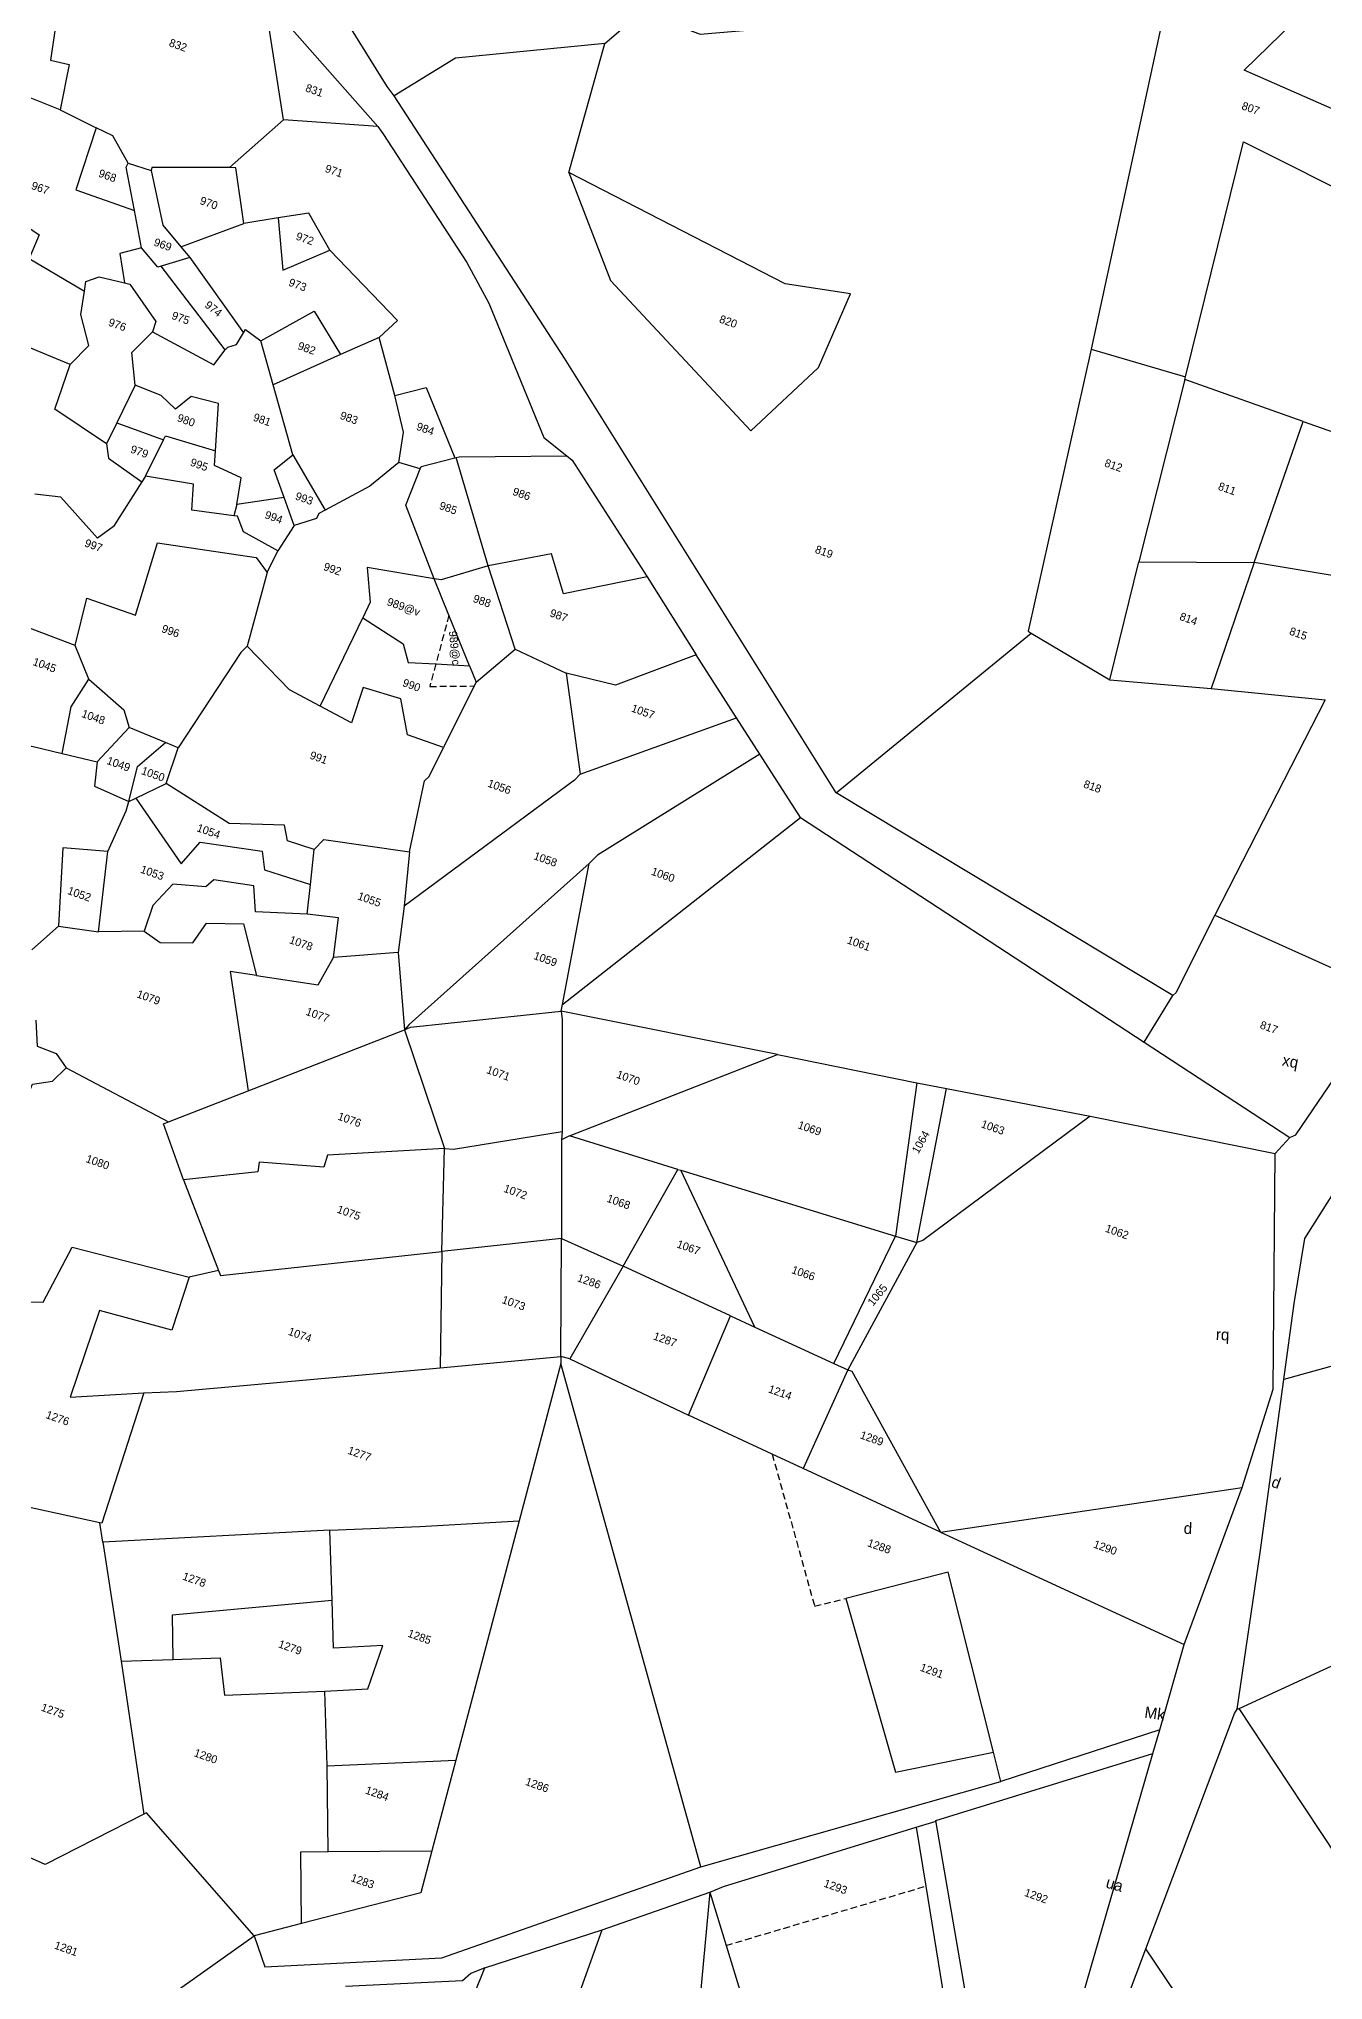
# Model space of a CAD drawing. Header units: metres. Extents: x 256890 to 259932, y 2184530 to 2188310.
# Drawn here: x 258116 to 258689, y 2185675 to 2186541 of the extents above; entities that cross this region are included whole.
import ezdxf

# ---------------------------------------------------------------- set-up
doc = ezdxf.new("R2010")
doc.units = ezdxf.units.M
doc.header["$LTSCALE"] = 0.3
doc.linetypes.add('DASHED', pattern=[0.75, 0.5, -0.25])
for name, color, linetype in [('OFF', 1, 'Continuous'), ('POLY_PARCEL', 6, 'Continuous'), ('POLY_ROAD', 30, 'Continuous'), ('POLY_SUBPARCEL', 6, 'DASHED'), ('TEXT_MAPOUT', 7, 'Continuous'), ('TEXT_PARCEL', 7, 'Continuous')]:
    doc.layers.add(name, color=color, linetype=linetype)
doc.styles.add('TEXT_MAP', font='', dxfattribs={"height": 1.8})
doc.styles.get('TEXT_MAP').set_extended_font_data('Kruti Dev 050')

# ---------------------------------------------------------------- blocks, each defined once
blk = doc.blocks.new('kk')
at = {"layer": 'POLY_PARCEL'}
for points in [[(1785.91, 478.21), (1787.52, 494.98), (1789.27, 509.36), (1796.05, 521.02)], [(1828.42, 430.97), (1825.21, 436.57), (1811.6, 461.51), (1799.73, 482.6), (1785.91, 478.21)], [(1778.5, 405.23), (1782.22, 439.91), (1785.91, 478.21)], [(1778.89, 405.43), (1801.59, 416.94)], [(1760.48, 351.78), (1777.95, 404.25), (1778.5, 405.23)], [(1778.5, 405.23), (1778.89, 405.43)], [(1817.09, 352.44), (1790.39, 389.4), (1778.89, 405.43)], [(1746.52, 309.86), (1760.48, 351.78)], [(1800.42, 297.23), (1760.48, 351.78)]]:
    blk.add_lwpolyline(points, dxfattribs=at)
at = {"layer": 'TEXT_MAPOUT', "style": 'TEXT_MAP'}
for s, rotation, p in [('xq', 351.2579, (1782.66, 547.27)), ('Mk', 354.2921, (1758.05, 402.59)), ('ua', 345.9701, (1750.94, 364.93))]:
    blk.add_text(s, height=2.5, rotation=rotation, dxfattribs=at).set_placement(p)
for s, p in [('rq', (1770.56, 486.29)), ('d', (1765.16, 443.37))]:
    blk.add_text(s, height=2.5, dxfattribs=at).set_placement(p)
blk = doc.blocks.new('ee')
at = {"layer": 'OFF'}
blk.add_lwpolyline([(-713.26, 702.27), (-656.11, 743.08)], dxfattribs=at)
at = {"layer": 'POLY_PARCEL'}
for points in [[(-663.58, 1119), (-733.85, 1124.01), (-718.59, 1155.18)], [(-756.08, 1137.36), (-745.17, 1053.36)], [(-871.32, 1081.37), (-865.93, 1090.72), (-851.81, 1090.53), (-837.29, 1097.16), (-835.84, 1111.51), (-831.17, 1121.26), (-835.51, 1122.97)], [(-723.1, 1054.6), (-728.59, 1108.78), (-665.11, 1101.02)], [(-871.32, 1081.37), (-901.9, 1066.97), (-912.04, 1054.32)], [(-869.18, 1051.28), (-871.32, 1081.37)], [(-966.34, 1075.38), (-969.82, 1063.92), (-966.34, 1053.22), (-979.67, 1051.08), (-980.99, 1062.11), (-987.09, 1064.67), (-991.05, 1070.03), (-998.87, 1058.8), (-997.34, 1050.46), (-990.51, 1051.05), (-987.55, 1035.93), (-983.28, 1036.44), (-981.77, 1026.13)], [(-933.68, 1040.91), (-946.88, 1065.33)], [(-745.17, 1053.36), (-723.1, 1054.6)], [(-745.17, 1053.36), (-737.22, 988.83), (-736.47, 988.63)], [(-723.06, 1053.99), (-723.1, 1054.6)], [(-723.06, 1053.99), (-718.99, 1011.88)], [(-694.82, 1053.99), (-723.06, 1053.99)], [(-694.82, 1053.99), (-669.67, 1054.15)], [(-694.54, 1020.46), (-694.82, 1053.99)], [(-913.18, 1046.57), (-933.68, 1040.91)], [(-933.68, 1040.91), (-941.51, 1026.69)], [(-981.77, 1026.13), (-999.18, 1026.72), (-1000.85, 1026.09)], [(-941.51, 1026.69), (-957.96, 1020.85), (-957.83, 1020.13)], [(-934.21, 1015.92), (-940.13, 1027.09), (-941.51, 1026.69)], [(-981.77, 1026.13), (-972.74, 1025.02)], [(-972.74, 1025.02), (-972.41, 1010.37), (-958.41, 1010.43)], [(-963.28, 1019.96), (-968.6, 1024.59), (-972.74, 1025.02)], [(-913.98, 1016.81), (-921.27, 1023.05), (-927.36, 1019.69)], [(-669.4, 1024.98), (-694.54, 1020.46)], [(-963.41, 1018.98), (-963.28, 1019.96)], [(-958.41, 1010.43), (-963.41, 1018.98)], [(-963.28, 1019.96), (-957.83, 1020.13)], [(-957.83, 1020.13), (-951.26, 1009.49), (-945.8, 1006.23)], [(-927.36, 1019.69), (-934.21, 1015.92)], [(-927.36, 1019.69), (-922.44, 1008.96), (-913.98, 1016.81)], [(-718.99, 1011.88), (-694.54, 1020.46)], [(-694.54, 1020.46), (-694.11, 990.49)], [(-945.8, 1006.23), (-934.21, 1015.92)], [(-896.9, 1002), (-894.34, 1006.96), (-913.98, 1016.81)], [(-954.08, 1003.02), (-958.41, 1010.43)], [(-716.23, 984.7), (-718.99, 1011.88)], [(-943.11, 1004.63), (-948.5, 1000.65)], [(-945.8, 1006.23), (-943.11, 1004.63)], [(-943.11, 1004.63), (-926.06, 992.72)], [(-997.35, 1003.44), (-976.72, 998.09), (-977.05, 992.31), (-962.91, 989.57)], [(-954.08, 1003.02), (-958.22, 1000.2), (-955.02, 994.35)], [(-948.5, 1000.65), (-949.16, 1000.16), (-954.08, 1003.02)], [(-928.63, 987.72), (-948.5, 1000.65)], [(-921.8, 992.35), (-912.73, 1002.66)], [(-912.73, 1002.66), (-903.86, 995.44)], [(-896.9, 1002), (-903.86, 995.44)], [(-889.21, 990.88), (-896.9, 1002)], [(-694.11, 990.49), (-669.09, 996.73)], [(-669.09, 996.73), (-676.2, 942.78)], [(-962.91, 989.57), (-963.32, 991.66), (-960.89, 993.7), (-955.02, 994.35)], [(-955.02, 994.35), (-953.79, 994.49), (-945.45, 988.51), (-945.38, 986.08)], [(-928.63, 987.72), (-928.24, 988.51), (-926.66, 989.69), (-926.06, 992.72)], [(-926.06, 992.72), (-925.87, 993.63), (-921.8, 992.35)], [(-915.82, 983.95), (-921.8, 992.35)], [(-903.86, 995.44), (-915.82, 983.95)], [(-889.21, 990.88), (-883.17, 994.95), (-871.82, 982.2)], [(-960.36, 972.92), (-957.87, 978.37), (-961.87, 984.31), (-962.91, 989.57)], [(-945.38, 986.08), (-929.95, 983.72), (-928.63, 987.72)], [(-883.3, 977.02), (-884.62, 983.78), (-889.21, 990.88)], [(-871.52, 982.4), (-870.99, 982.75), (-848.22, 991.08)], [(-765.72, 940.08), (-736.47, 988.63)], [(-736.47, 988.63), (-716.23, 984.7)], [(-716.23, 984.7), (-716.23, 984.7), (-694.11, 990.49)], [(-945.06, 973.48), (-948.21, 980.14), (-945.38, 986.08)], [(-906.36, 970.62), (-915.82, 983.95)], [(-878.31, 977.25), (-878.28, 977.83), (-871.82, 982.2)], [(-871.82, 982.2), (-871.52, 982.4)], [(-856.61, 961.89), (-871.52, 982.4)], [(-923.05, 965.63), (-926, 975.87), (-932.31, 975.31), (-934.68, 971.44), (-938.75, 973.21), (-945.06, 973.48)], [(-883.3, 977.02), (-887.7, 969.8), (-895.37, 961.33)], [(-878.31, 977.25), (-883.3, 977.02)], [(-867.06, 955.04), (-878.61, 968.51), (-878.31, 977.25)], [(-960.36, 972.92), (-975.08, 973.67), (-976.13, 966.19), (-986.72, 965.87)], [(-946.7, 958.83), (-960.23, 962.35), (-960.36, 972.92)], [(-945.06, 973.48), (-946.11, 964.08)], [(-904.99, 960.89), (-909.19, 966.02), (-906.36, 970.62)], [(-906.36, 970.62), (-895.37, 961.33)], [(-822.05, 971.56), (-838.47, 961.61), (-844.06, 969.16), (-856.61, 961.89)], [(-934.93, 964.01), (-934.81, 965.04), (-923.05, 965.63)], [(-914.51, 955.84), (-915.56, 961.82), (-922.13, 962.41), (-923.05, 965.63)], [(-946.11, 964.08), (-946.7, 958.83)], [(-946.11, 964.08), (-934.93, 964.01)], [(-936.01, 954.99), (-934.93, 964.01)], [(-904.99, 960.89), (-914.51, 955.84)], [(-900.78, 955.75), (-904.99, 960.89)], [(-895.37, 961.33), (-896.44, 960.15), (-896.57, 958.9), (-900.78, 955.75)], [(-856.61, 961.89), (-865.48, 955.32), (-867.06, 955.04)], [(-844.59, 946.23), (-856.61, 961.89)], [(-946.7, 958.83), (-945.19, 955.94), (-936.34, 953.51)], [(-914.28, 953.24), (-923.59, 951.25), (-925.23, 956.89), (-936.01, 954.99)], [(-805.76, 958.7), (-820.6, 946.23), (-831.97, 945.04)], [(-936.34, 953.51), (-938.96, 941.86), (-941.46, 938.18), (-952.33, 944.15), (-958.05, 942.78)], [(-936.01, 954.99), (-936.34, 953.51)], [(-914.51, 955.84), (-914.28, 953.24)], [(-902.31, 949.15), (-910.98, 950.59), (-913.47, 953.41), (-914.28, 953.24)], [(-900.78, 955.75), (-902.31, 949.15)], [(-867.06, 955.04), (-882.07, 952.37), (-878.85, 945.28), (-879.24, 941.4)], [(-861.16, 948.41), (-867.06, 955.04)], [(-902.96, 943.76), (-902.31, 949.15)], [(-853.03, 939.27), (-861.16, 948.41)], [(-821.33, 924.65), (-792.5, 948.45)], [(-938.07, 913.8), (-939.18, 924.69), (-927.56, 924.75), (-928.41, 941.76), (-906.38, 946.12), (-902.96, 943.76)], [(-902.96, 943.76), (-901.55, 926.61)], [(-850.34, 936.32), (-844.59, 946.23)], [(-844.59, 946.23), (-831.97, 945.04)], [(-831.97, 945.04), (-821.33, 924.65)], [(-881.61, 919.44), (-879.24, 941.4)], [(-879.24, 941.4), (-868.67, 938.91), (-866.24, 935.33), (-860.27, 937.11)], [(-860.27, 937.11), (-853.03, 939.27)], [(-853.03, 939.27), (-850.34, 936.32)], [(-784.79, 942.49), (-811.55, 908.8), (-812.68, 906.45)], [(-676.2, 942.78), (-678.63, 923.34), (-679.07, 922.58)], [(-676.2, 942.78), (-633.38, 939.29)], [(-643.5, 901.34), (-642.44, 902.32), (-638.5, 917.47), (-633.38, 939.29)], [(-850.46, 935.36), (-852.35, 919.96)], [(-850.34, 936.32), (-850.46, 935.36)], [(-807.71, 874.52), (-771.38, 932.12)], [(-901.55, 926.61), (-902.47, 924.78), (-908.56, 899.89)], [(-881.61, 919.44), (-889.31, 920.6), (-901.55, 926.61)], [(-852.35, 919.96), (-860.95, 919.96), (-865.06, 927.1), (-873.87, 926.64), (-873.67, 918.24), (-881.61, 919.44)], [(-821.33, 924.65), (-822.11, 922.98), (-848.67, 883.42)], [(-851.64, 895.3), (-853.86, 911.49), (-853.2, 912.73), (-852.35, 919.96)], [(-938.07, 913.8), (-954.1, 914.13)], [(-932.67, 907.67), (-938.07, 913.8)], [(-681.63, 910.54), (-643.5, 901.34)], [(-932.68, 889.91), (-934.31, 900.45), (-932.67, 907.67)], [(-932.67, 907.67), (-922.88, 903.8), (-920.45, 900.48)], [(-812.68, 906.45), (-838.65, 858.69)], [(-807.71, 874.52), (-812.68, 906.45)], [(-920.45, 900.48), (-924.65, 890.77)], [(-911.62, 900.04), (-920.45, 900.48)], [(-914.93, 884.79), (-915.72, 892.87), (-911.62, 900.04)], [(-908.56, 899.89), (-911.62, 900.04)], [(-908.36, 891.45), (-908.56, 899.89)], [(-645.43, 896.8), (-643.5, 901.34)], [(-872, 888.63), (-870.75, 891.42), (-851.64, 895.3)], [(-851.64, 895.3), (-848.67, 883.42)], [(-687.44, 890.72), (-645.43, 896.8)], [(-627.19, 823.6), (-628.04, 846.78), (-645.43, 896.8)], [(-913.68, 886.06), (-908.36, 891.45)], [(-872, 888.63), (-878.37, 888.44), (-880.15, 891.52), (-892, 887.71), (-908.36, 891.45)], [(-944.11, 885.42), (-939.64, 889.16), (-932.68, 889.91)], [(-932.68, 889.91), (-924.65, 890.77)], [(-924.65, 890.77), (-923.34, 885.45), (-914.93, 884.79)], [(-870.15, 880.91), (-872, 888.63)], [(-719.94, 885.75), (-687.44, 890.72)], [(-687.44, 890.72), (-713.48, 851.75), (-714.64, 850.87)], [(-915.59, 872.64), (-914.8, 882.62), (-914.93, 884.79)], [(-914.93, 884.79), (-913.68, 886.06)], [(-913.68, 886.06), (-899.15, 875.49), (-896.74, 881.54), (-882.93, 884.33), (-881.03, 880.52), (-870.15, 880.91)], [(-848.67, 883.42), (-846.45, 873.14)], [(-758.34, 880.18), (-726.69, 884.75)], [(-726.69, 884.75), (-719.94, 885.75)], [(-726.69, 884.75), (-719.64, 850.65)], [(-714.64, 850.87), (-719.94, 885.75)], [(-868.59, 874.38), (-870.15, 880.91)], [(-758.34, 880.18), (-807.48, 873.02)], [(-796.27, 847.23), (-758.34, 880.18)], [(-868.59, 874.38), (-879.75, 871), (-882.05, 876.39), (-890.99, 874.61), (-892.17, 872.51), (-899.4, 870.61), (-902.02, 864.57), (-901.89, 858.49)], [(-859.78, 867.16), (-861.69, 875.96), (-868.59, 874.38)], [(-807.48, 873.02), (-807.71, 874.52)], [(-915.59, 872.64), (-925.38, 869.95), (-920.38, 853.04)], [(-911.52, 854.88), (-915.59, 872.64)], [(-846.45, 873.14), (-859.78, 867.16)], [(-846.45, 873.14), (-839.27, 857.23)], [(-838.19, 858.23), (-807.48, 873.02)], [(-807.48, 873.02), (-806.65, 871.36), (-798.2, 847.64)], [(-901.89, 858.49), (-897.62, 857.25), (-890.66, 859.68), (-889.28, 864.86), (-881.4, 867.55), (-874.7, 857.57)], [(-874.7, 857.57), (-860.97, 860.23), (-859.78, 867.16)], [(-901.89, 858.49), (-911.52, 854.88)], [(-874.7, 857.57), (-880.61, 856.46), (-867.8, 832.48)], [(-867.8, 832.48), (-839.27, 857.23)], [(-838.65, 858.69), (-839.27, 857.23)], [(-839.27, 857.23), (-838.19, 858.23)], [(-839.27, 857.23), (-821.81, 835.14)], [(-920.38, 853.04), (-924.27, 846.05)], [(-920.38, 853.04), (-911.52, 854.88)], [(-819.89, 835.63), (-798.2, 847.64)], [(-798.2, 847.64), (-797.71, 845.79)], [(-796.27, 847.23), (-797.71, 845.79)], [(-770.78, 848.34), (-796.27, 847.23)], [(-775.04, 823.67), (-770.78, 848.34)], [(-770.78, 848.34), (-770.1, 848.37)], [(-770.1, 848.37), (-719.64, 850.65)], [(-742.56, 820.73), (-770.1, 848.37)], [(-723.08, 819.02), (-719.64, 850.65)], [(-719.64, 850.65), (-714.64, 850.87)], [(-714.64, 850.87), (-719.63, 818.72)], [(-797.71, 845.79), (-790.24, 824.87)], [(-821.81, 835.14), (-846.08, 824.84)], [(-821.81, 835.14), (-819.89, 835.63)], [(-814.61, 813.12), (-821.81, 835.14)], [(-918.14, 831.43), (-915.86, 825.99), (-911.26, 825.92), (-908.1, 823.65)], [(-882.32, 819.88), (-867.8, 832.48)], [(-914.14, 814.68), (-914.01, 817.61), (-910, 819.77), (-908.1, 823.65)], [(-908.1, 823.65), (-882.32, 819.88)], [(-845.95, 822.02), (-860.04, 818.24)], [(-846.08, 824.84), (-845.95, 822.02)], [(-790.24, 824.87), (-814.61, 813.12)], [(-781.49, 799.86), (-790.24, 824.87)], [(-790.24, 824.87), (-775.04, 823.67)], [(-775.04, 823.67), (-779.35, 800.01)], [(-748.6, 821.26), (-775.04, 823.67)], [(-749.98, 797.03), (-748.6, 821.26)], [(-748.6, 821.26), (-742.56, 820.73)], [(-687.7, 791.31), (-627.19, 823.6)], [(-627.58, 785.9), (-627.19, 823.6)], [(-883.23, 819.09), (-882.32, 819.88)], [(-874.75, 808.78), (-883.23, 819.09)], [(-860.04, 818.24), (-859.58, 816.07)], [(-742.56, 820.73), (-723.08, 819.02)], [(-723.08, 819.02), (-719.63, 818.72)], [(-719.63, 818.72), (-721.67, 794.4)], [(-719.63, 818.72), (-718.67, 818.71), (-687.7, 791.31)], [(-859.58, 816.07), (-874.75, 808.78)], [(-860.49, 792.16), (-859.66, 791.27), (-814.61, 813.12)], [(-814.61, 813.12), (-806.19, 788.31)], [(-874.75, 808.78), (-860.49, 792.16)], [(-806.19, 788.31), (-781.49, 799.86)], [(-779.35, 800.01), (-781.49, 799.86)], [(-781.49, 799.86), (-780.92, 798.39)], [(-779.35, 800.01), (-749.98, 797.03)], [(-713.26, 702.27), (-780.92, 798.39)], [(-780.92, 798.39), (-777.85, 761.89)], [(-729.29, 795.11), (-749.98, 797.03)], [(-721.67, 794.4), (-729.29, 795.11)], [(-860.49, 792.16), (-866.22, 788.56)], [(-687.7, 791.31), (-721.67, 794.4)], [(-687.7, 791.31), (-627.58, 785.9)], [(-908.99, 767.63), (-895.26, 772.23), (-893.29, 786.07), (-866.22, 788.56)], [(-866.22, 788.56), (-865.89, 776.05), (-882.71, 774.68), (-882.4, 754.15), (-867.09, 760.65)], [(-867.09, 760.65), (-860.23, 763.4), (-806.19, 788.31)], [(-659.87, 748.71), (-683.08, 783.43), (-702.81, 770.13)], [(-626.37, 766.03), (-627.58, 785.9)], [(-702.81, 770.13), (-679.14, 737.05), (-659.87, 748.71)], [(-626.37, 766.03), (-656.11, 743.08)], [(-626.03, 760.43), (-626.37, 766.03)], [(-867.09, 760.65), (-866.1, 729.82), (-866.6, 729.76)], [(-817.26, 745.62), (-798.51, 753.15), (-777.85, 761.89)], [(-777.85, 761.89), (-773.19, 706.4)], [(-638.98, 680.23), (-666.91, 729.88), (-626.03, 760.43)], [(-621.85, 691.52), (-626.03, 760.43)], [(-656.11, 743.08), (-659.87, 748.71)], [(-817.26, 745.62), (-864.53, 725.92)], [(-811.49, 730.89), (-817.26, 745.62)], [(-866.6, 729.76), (-883.64, 727.59), (-892.42, 706.67)], [(-864.53, 725.92), (-866.6, 729.76)], [(-811.49, 730.89), (-844.28, 715.69), (-840.79, 706.34)], [(-806.14, 711.09), (-797.27, 714.83), (-797.34, 725.17), (-807.59, 720.9), (-811.49, 730.89)], [(-670.63, 726.94), (-666.84, 729.76)], [(-864.53, 725.92), (-851.64, 702.08)], [(-709.43, 697.6), (-706.98, 699.85), (-670.63, 726.94), (-664.13, 715.19)], [(-664.13, 715.19), (-643.29, 677.49)], [(-840.79, 706.34), (-830.88, 710.22), (-827.14, 702.67), (-806.14, 711.09)], [(-800.03, 695.49), (-806.14, 711.09)], [(-851.64, 702.08), (-840.79, 706.34)], [(-800.03, 695.49), (-773.19, 706.4)], [(-773.19, 706.4), (-771.43, 685.37)], [(-851.64, 702.08), (-835.23, 671.4)], [(-761.28, 663.47), (-713.26, 702.27)], [(-793.37, 677.35), (-800.03, 695.49)], [(-709.43, 697.6), (-687.47, 611.72), (-729.48, 614.35)], [(-729.4, 681.48), (-709.43, 697.6)], [(-709.43, 697.6), (-701.94, 687.56)], [(-701.94, 687.56), (-677.73, 655.06)], [(-793.37, 677.35), (-771.43, 685.37)], [(-771.43, 685.37), (-770.61, 675.63)], [(-751.36, 664.55), (-729.4, 681.48)], [(-729.48, 614.35), (-729.4, 681.48)], [(-793.55, 660.11), (-799.13, 675.25), (-793.37, 677.35)], [(-770.61, 675.63), (-793.55, 660.11)], [(-835.23, 671.4), (-852.31, 653.24), (-863.94, 654.15)], [(-802.69, 653.92), (-834.77, 671.89), (-835.23, 671.4)], [(-751.36, 664.55), (-753.92, 662.32), (-755.11, 660.16), (-779.48, 650.11)], [(-755.17, 570.37), (-751.36, 664.55)], [(-793.55, 660.11), (-802.69, 653.92)], [(-798.09, 648.15), (-761.28, 663.47)], [(-845.94, 599.9), (-834.65, 608.31), (-802.69, 653.92)], [(-802.69, 653.92), (-798.09, 648.15)]]:
    blk.add_lwpolyline(points, dxfattribs=at)
blk.add_lwpolyline([(-869.18, 1051.28), (-852.18, 1031.53), (-811.15, 1010.3), (-801.56, 1028.88), (-800.36, 1046.84), (-814.95, 1044.01)], close=True, dxfattribs=at)
at = {"layer": 'POLY_ROAD'}
for points in [[(-912.04, 1054.32), (-914.25, 1055.8), (-944.97, 1080.27), (-993.41, 1118.82)], [(-946.88, 1065.33), (-913.18, 1046.57)], [(-765.72, 940.08), (-856.08, 1011.63), (-912.04, 1054.32)], [(-913.18, 1046.57), (-911.57, 1045.53), (-884.02, 1024.49), (-876.27, 1017.59), (-854.5, 993.27), (-848.22, 991.08)], [(-848.22, 991.08), (-846.75, 990.6), (-822.05, 971.56)], [(-822.05, 971.56), (-805.76, 958.7)], [(-792.5, 948.45), (-805.76, 958.7)], [(-784.79, 942.49), (-792.5, 948.45)], [(-771.38, 932.12), (-784.79, 942.49)], [(-679.07, 922.58), (-765.72, 940.08)], [(-771.38, 932.12), (-681.63, 910.54)], [(-681.63, 910.54), (-679.07, 922.58)]]:
    blk.add_lwpolyline(points, dxfattribs=at)
at = {"layer": 'POLY_SUBPARCEL', "ltscale": 10}
for points in [[(-861.16, 948.41), (-860.27, 937.11)], [(-860.27, 937.11), (-859.85, 931.9), (-850.46, 935.36)], [(-729.29, 795.11), (-708.8, 766.1), (-702.81, 770.13)], [(-701.94, 687.56), (-664.13, 715.19)]]:
    blk.add_lwpolyline(points, dxfattribs=at)
at = {"layer": 'TEXT_MAPOUT', "style": 'TEXT_MAP'}
blk.add_text('d', height=2.5, dxfattribs=at).set_placement((-621.27, 825.95))
at = {"layer": 'TEXT_PARCEL', "style": 'TEXT_MAP'}
for s, p in [('807', (-731.58, 1115.52)), ('832', (-963.64, 1047.84)), ('831', (-931.33, 1048.58)), ('811', (-707.83, 1033.15)), ('971', (-921.1, 1032.98)), ('820', (-826.17, 1030.88)), ('812', (-733.67, 1029.5)), ('970', (-945.18, 1016.73)), ('972', (-922.14, 1016.44)), ('968', (-968.73, 1014.86)), ('967', (-982.04, 1007.17)), ('815', (-681.79, 1007.84)), ('969', (-951.81, 1004.44)), ('973', (-920.19, 1006.11)), ('814', (-706.17, 1002.66)), ('975', (-942.47, 990.25)), ('982', (-913.47, 993.36)), ('984', (-882.25, 985.25)), ('819', (-788.48, 989.32)), ('976', (-955.39, 984.03)), ('983', (-899.26, 981.8)), ('986', (-856.94, 978.73)), ('981', (-917.54, 974.86)), ('980', (-933.58, 968.99)), ('985', (-871.42, 970.2)), ('979', (-941.12, 958.82)), ('995', (-927.47, 960.57)), ('993', (-902.65, 961.34)), ('818', (-713.87, 959.89)), ('994', (-907.69, 955.06)), ('987', (-839.87, 955.8)), ('988', (-857.24, 953.06)), ('992', (-891.35, 948.53)), ('989@v', (-875.23, 945.88)), ('1057', (-815.42, 941.79)), ('997', (-943.73, 935.48)), ('990', (-865.81, 929.89)), ('996', (-920.95, 923.15)), ('817', (-658.27, 922.19)), ('1056', (-840.19, 915.02)), ('991', (-880, 907.53)), ('1060', (-798.86, 908.72)), ('1061', (-752.19, 908.97)), ('1045', (-945.75, 906.42)), ('1058', (-824.96, 903.13)), ('1048', (-931.5, 899.1)), ('1049', (-922.61, 891.05)), ('1050', (-914.54, 891.52)), ('1054', (-898.45, 883.61)), ('1055', (-859.23, 881.32)), ('1059', (-817.42, 881.99)), ('1063', (-709.89, 880.15)), ('1053', (-907.26, 870.57)), ('1062', (-675.69, 867.4)), ('1078', (-870.39, 866.88)), ('1070', (-790.89, 863.09)), ('1069', (-748.64, 866.1)), ('1052', (-921.1, 860.54)), ('1071', (-818.78, 854.25)), ('1077', (-861.47, 852.94)), ('1079', (-898.62, 843.87)), ('1076', (-846.8, 833.16)), ('1068', (-783.57, 836.08)), ('1066', (-739.03, 834.93)), ('1072', (-806.18, 830.39)), ('1067', (-765.3, 831.7)), ('1286', (-783.82, 817.02)), ('1075', (-839.92, 813.4)), ('1287', (-763.33, 810.43)), ('1073', (-798.16, 806.7)), ('1214', (-734.95, 807.91)), ('1080', (-896.96, 805.13)), ('1289', (-712.03, 805.1)), ('1290', (-654.33, 799.6)), ('1074', (-841.05, 783.82)), ('1288', (-702.32, 782.81)), ('1277', (-819.44, 763.12)), ('1291', (-681.76, 760.39)), ('1276', (-886.1, 747.87)), ('1285', (-792.9, 728.9)), ('1278', (-844.94, 723.98)), ('1292', (-642.65, 720.58)), ('1279', (-819.51, 716.87)), ('1286', (-756.78, 706.39)), ('1293', (-685.85, 707.37)), ('1284', (-790.02, 692.48)), ('1275', (-865.01, 685.52)), ('1280', (-829.17, 687.43)), ('1283', (-786.5, 672.82)), ('1281', (-844.22, 636.12))]:
    blk.add_text(s, height=1.8, dxfattribs=at).set_placement(p)
for s, rotation, p in [('974', 341.5685, (-936.39, 995.34)), ('989@c', 295.4827, (-859.97, 945.02)), ('1064', 79.9174, (-720.98, 869.67)), ('1065', 70.1974, (-719.08, 834))]:
    blk.add_text(s, height=1.8, rotation=rotation, dxfattribs=at).set_placement(p)
blk = doc.blocks.new('QQ')
for name, p, xscale, yscale, zscale, rotation in [('kk', (255016.53, 2185117.12), 2.026736699578083, 2.026736699578083, 2.026736699578083, 357.7453121085939), ('ee', (259275.92, 2183938.28), 1.98365995603694, 1.98365995603694, 1.98365995603694, 340.3739188649445)]:
    blk.add_blockref(name, p, dxfattribs=dict(xscale=xscale, yscale=yscale, zscale=zscale, rotation=rotation))

msp = doc.modelspace()

# ---------------------------------------------------------------- block references
msp.add_blockref('QQ', (0, 0))

doc.saveas('drawing.dxf')
